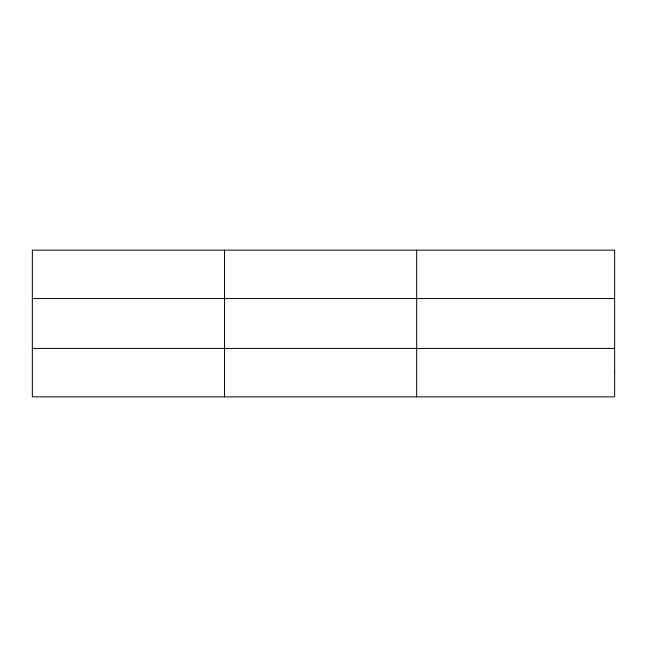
<?xml version="1.0" encoding="UTF-8"?>
<svg xmlns="http://www.w3.org/2000/svg" width="647" height="647" viewBox="0 0 647 647"><rect width="100%" height="100%" fill="white"/><g stroke="black" fill="none" stroke-linecap="round" stroke-linejoin="round"><path stroke-width="0.97" d="M224.509 396.862L224.509 250.138M416.668 396.862L416.668 250.138M32.35 298.558L614.65 298.558M32.35 348.442L614.65 348.442M614.65 372.656L614.65 396.862L32.35 396.862L32.35 250.138L614.65 250.138L614.65 372.656"/></g></svg>
